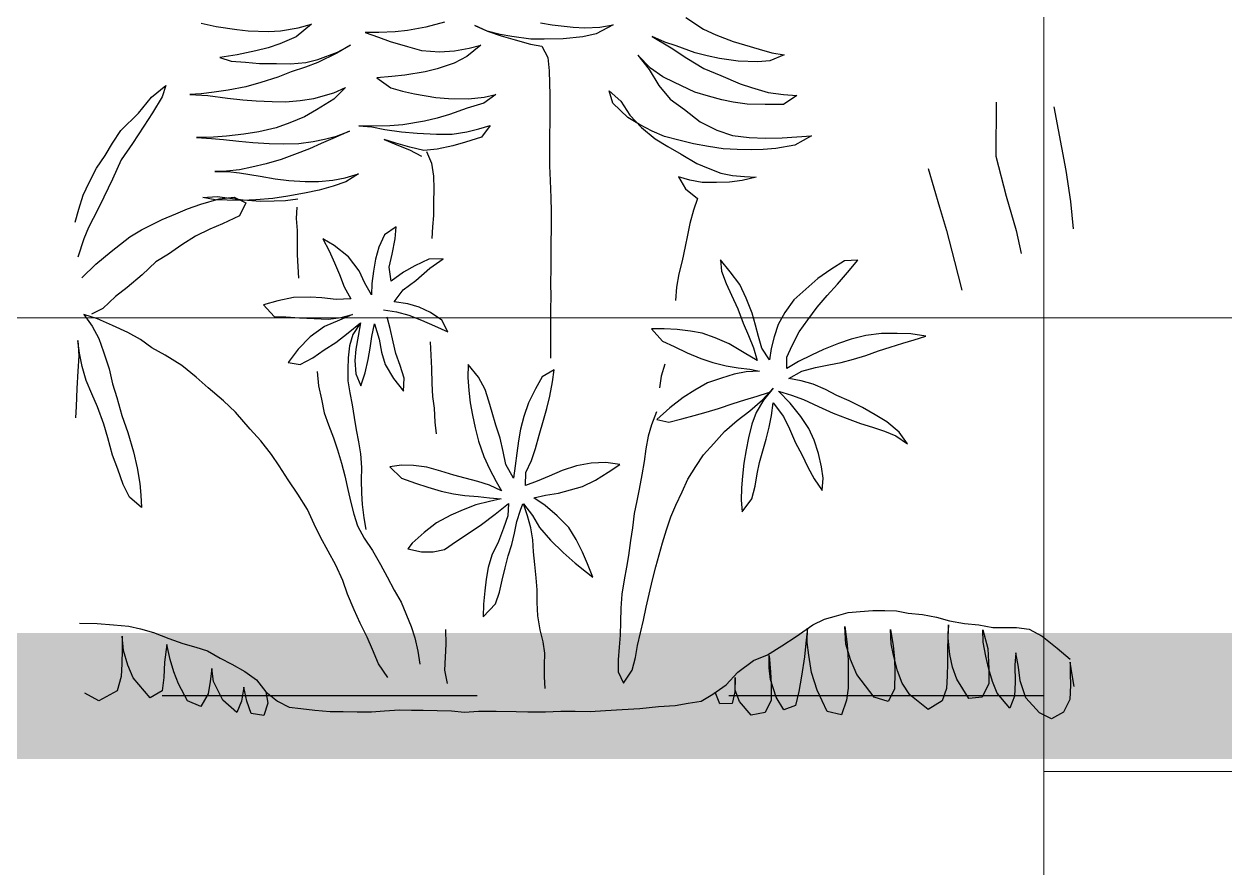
# Model space of a CAD drawing. Header units: metres. Extents: x -58 to 722, y -1100 to 345.
# Drawn here: x 23.9565 to 24.4333, y 105.7333 to 106.068 of the extents above; entities that cross this region are included whole.
import ezdxf

# ---------------------------------------------------------------- set-up
doc = ezdxf.new("R2010")
doc.units = ezdxf.units.M
doc.header["$MEASUREMENT"] = 0
doc.linetypes.add('CENTER2', pattern=[1.125, 0.75, -0.125, 0.125, -0.125])
doc.linetypes.add('HIDDEN2', pattern=[0.1875, 0.125, -0.0625])
doc.layers.add('FSR_ARQ_002MURO', color=150, linetype='Continuous', lineweight=30)
doc.layers.add('FSR_ARQ_013VENTANAS', color=4, linetype='Continuous', lineweight=5)
for name, color, linetype in [('FSR_ARQ_005VEGETACION', 64, 'Continuous'), ('FSR_ARQ_007PROYECCIONES', 200, 'HIDDEN2'), ('FSR_ARQ_009ESCALERA', 40, 'Continuous'), ('FSR_ARQ_024LINEACORTE', 10, 'Continuous')]:
    doc.layers.add(name, color=color, linetype=linetype)

# ---------------------------------------------------------------- blocks, each defined once
blk = doc.blocks.new('arbustos 01')
at = {"layer": 'FSR_ARQ_005VEGETACION', "color": 103}
for p, q in [((188.49752, -31.78922), (188.4897, -31.79434)), ((188.56151, -31.79157), (188.55638, -31.79248)), ((188.60394, -31.79124), (188.6121, -31.7934)), ((188.48423, -31.79681), (188.47662, -31.79978)), ((188.4897, -31.79434), (188.48423, -31.79681)), ((188.53535, -31.79348), (188.52948, -31.79237)), ((188.52948, -31.79237), (188.53706, -31.79633)), ((188.54193, -31.79375), (188.53535, -31.79348)), ((188.53706, -31.79633), (188.54282, -31.79769)), ((188.54719, -31.79344), (188.54193, -31.79375)), ((188.55638, -31.79248), (188.54719, -31.79344)), ((188.57426, -31.7975), (188.57939, -31.79671)), ((188.58487, -31.7952), (188.57892, -31.79731)), ((188.57939, -31.79671), (188.5851, -31.7952)), ((188.59045, -31.79273), (188.58487, -31.7952)), ((188.5851, -31.7952), (188.59045, -31.79273)), ((188.6121, -31.7934), (188.62024, -31.79484)), ((188.62024, -31.79484), (188.62563, -31.79548)), ((188.62563, -31.79548), (188.63293, -31.79574)), ((188.63293, -31.79574), (188.63891, -31.79578)), ((188.63891, -31.79578), (188.63296, -31.7979)), ((188.6684, -31.79371), (188.66252, -31.79211)), ((188.66252, -31.79211), (188.6693, -31.79776)), ((188.67619, -31.79504), (188.6684, -31.79371)), ((188.68146, -31.79532), (188.67619, -31.79504)), ((188.69054, -31.79508), (188.68146, -31.79532)), ((188.69555, -31.79454), (188.69054, -31.79508)), ((188.70462, -31.7931), (188.69555, -31.79454)), ((188.71129, -31.79169), (188.70462, -31.7931)), ((188.47162, -31.80116), (188.46507, -31.80316)), ((188.47662, -31.79978), (188.47162, -31.80116)), ((188.49331, -31.80469), (188.50175, -31.80171)), ((188.50175, -31.80171), (188.50675, -31.80009)), ((188.51234, -31.7975), (188.50392, -31.80252)), ((188.50675, -31.80009), (188.51234, -31.7975)), ((188.54282, -31.79769), (188.55156, -31.79864)), ((188.55156, -31.79864), (188.55993, -31.79877)), ((188.56093, -31.80174), (188.55825, -31.8068)), ((188.55993, -31.79877), (188.56579, -31.79869)), ((188.56594, -31.80096), (188.56093, -31.80174)), ((188.56579, -31.79869), (188.57426, -31.7975)), ((188.57272, -31.79907), (188.56594, -31.80096)), ((188.57892, -31.79731), (188.57272, -31.79907)), ((188.59298, -31.80262), (188.58782, -31.80138)), ((188.58782, -31.80138), (188.59398, -31.80631)), ((188.62022, -31.80201), (188.61403, -31.80365)), ((188.62784, -31.79976), (188.62022, -31.80201)), ((188.63296, -31.7979), (188.62784, -31.79976)), ((188.6511, -31.80446), (188.64532, -31.80131)), ((188.64532, -31.80131), (188.65134, -31.80494)), ((188.6693, -31.79776), (188.67651, -31.80077)), ((188.67651, -31.80077), (188.68167, -31.80249)), ((188.45948, -31.80479), (188.45411, -31.8057)), ((188.45411, -31.8057), (188.46048, -31.80825)), ((188.46507, -31.80316), (188.45948, -31.80479)), ((188.47435, -31.80842), (188.48258, -31.80723)), ((188.48258, -31.80723), (188.48807, -31.80608)), ((188.48807, -31.80608), (188.49331, -31.80469)), ((188.49704, -31.80703), (188.48946, -31.81168)), ((188.50392, -31.80252), (188.49704, -31.80703)), ((188.513, -31.81148), (188.51866, -31.80578)), ((188.51866, -31.80578), (188.51361, -31.81207)), ((188.55825, -31.8068), (188.55769, -31.81261)), ((188.59945, -31.80385), (188.59298, -31.80262)), ((188.59398, -31.80631), (188.59964, -31.80923)), ((188.60603, -31.80424), (188.59945, -31.80385)), ((188.61403, -31.80365), (188.60603, -31.80424)), ((188.65975, -31.80769), (188.6511, -31.80446)), ((188.65134, -31.80494), (188.65977, -31.80901)), ((188.68167, -31.80249), (188.68707, -31.80386)), ((188.68707, -31.80386), (188.69534, -31.80566)), ((188.69534, -31.80566), (188.70301, -31.80687)), ((188.70301, -31.80687), (188.69801, -31.80837)), ((188.46048, -31.80825), (188.46563, -31.80866)), ((188.46563, -31.80866), (188.47435, -31.80842)), ((188.48946, -31.81168), (188.48209, -31.81477)), ((188.50756, -31.81526), (188.513, -31.81148)), ((188.51361, -31.81207), (188.5094, -31.81918)), ((188.55769, -31.81261), (188.55752, -31.81819)), ((188.59964, -31.80923), (188.6072, -31.81175)), ((188.6072, -31.81175), (188.61236, -31.81312)), ((188.66502, -31.80894), (188.65975, -31.80769)), ((188.65977, -31.80901), (188.66517, -31.81109)), ((188.67185, -31.80956), (188.66502, -31.80894)), ((188.66517, -31.81109), (188.67154, -31.81315)), ((188.67806, -31.80948), (188.67185, -31.80956)), ((188.68547, -31.80938), (188.67806, -31.80948)), ((188.69168, -31.80893), (188.68547, -31.80938)), ((188.69801, -31.80837), (188.69168, -31.80893)), ((188.48209, -31.81477), (188.47353, -31.81835)), ((188.49342, -31.82214), (188.50245, -31.81784)), ((188.50245, -31.81784), (188.50756, -31.81526)), ((188.61236, -31.81312), (188.62135, -31.81455)), ((188.62135, -31.81455), (188.6271, -31.81519)), ((188.6271, -31.81519), (188.63368, -31.8157)), ((188.63368, -31.8157), (188.62752, -31.8202)), ((188.67154, -31.81315), (188.67743, -31.81546)), ((188.67743, -31.81546), (188.68487, -31.81775)), ((188.68487, -31.81775), (188.69159, -31.81969)), ((188.45435, -31.82315), (188.4485, -31.82359)), ((188.46115, -31.82222), (188.45435, -31.82315)), ((188.46853, -31.82009), (188.46115, -31.82222)), ((188.47353, -31.81835), (188.46853, -31.82009)), ((188.48747, -31.8239), (188.49342, -31.82214)), ((188.5094, -31.81918), (188.50434, -31.8251)), ((188.53131, -31.82151), (188.52611, -31.82612)), ((188.52971, -31.82691), (188.53131, -31.82151)), ((188.55746, -31.82327), (188.55742, -31.8291)), ((188.55752, -31.81819), (188.55746, -31.82327)), ((188.58634, -31.82435), (188.5813, -31.8231)), ((188.5813, -31.8231), (188.58661, -31.82686)), ((188.61716, -31.82286), (188.60774, -31.82442)), ((188.6224, -31.82159), (188.61716, -31.82286)), ((188.62752, -31.8202), (188.6224, -31.82159)), ((188.65277, -31.82237), (188.6476, -31.82005)), ((188.6476, -31.82005), (188.65269, -31.82512)), ((188.66153, -31.82488), (188.65277, -31.82237)), ((188.69159, -31.81969), (188.69926, -31.82114)), ((188.69926, -31.82114), (188.70549, -31.82213)), ((188.73313, -31.82432), (188.72673, -31.81914)), ((188.72673, -31.81914), (188.72835, -31.82414)), ((188.4485, -31.82359), (188.45441, -31.82746)), ((188.45441, -31.82746), (188.46254, -31.82758)), ((188.46254, -31.82758), (188.47042, -31.82736)), ((188.47042, -31.82736), (188.47651, -31.82656)), ((188.47651, -31.82656), (188.48163, -31.82541)), ((188.48163, -31.82541), (188.48747, -31.8239)), ((188.50434, -31.8251), (188.49807, -31.82973)), ((188.52611, -31.82612), (188.52213, -31.83215)), ((188.52298, -31.83322), (188.52971, -31.82691)), ((188.59328, -31.82509), (188.58634, -31.82435)), ((188.58661, -31.82686), (188.59393, -31.82915)), ((188.60212, -31.82485), (188.59328, -31.82509)), ((188.60774, -31.82442), (188.60212, -31.82485)), ((188.65269, -31.82512), (188.66029, -31.8298)), ((188.49807, -31.82973), (188.49109, -31.83509)), ((188.52213, -31.83215), (188.51695, -31.83772)), ((188.51788, -31.8364), (188.52298, -31.83322)), ((188.55742, -31.8291), (188.5575, -31.83517)), ((188.59393, -31.82915), (188.60174, -31.83191)), ((188.60174, -31.83191), (188.60714, -31.83351)), ((188.60714, -31.83351), (188.61278, -31.83487)), ((188.48373, -31.83877), (188.47683, -31.84114)), ((188.49109, -31.83509), (188.48373, -31.83877)), ((188.50684, -31.84157), (188.5123, -31.83922)), ((188.51695, -31.83772), (188.51103, -31.84259)), ((188.5123, -31.83922), (188.51788, -31.8364)), ((188.5575, -31.83517), (188.55758, -31.84099)), ((188.5888, -31.8383), (188.58376, -31.83682)), ((188.58376, -31.83682), (188.58765, -31.8419)), ((188.59407, -31.83955), (188.5888, -31.8383)), ((188.61278, -31.83487), (188.62224, -31.83641)), ((188.62224, -31.83641), (188.62799, -31.83693)), ((188.63028, -31.83858), (188.62288, -31.83963)), ((188.62799, -31.83693), (188.636, -31.83706)), ((188.636, -31.83742), (188.63028, -31.83858)), ((188.636, -31.83706), (188.64174, -31.83699)), ((188.64174, -31.83699), (188.636, -31.83742)), ((188.4485, -31.84176), (188.44204, -31.84137)), ((188.44204, -31.84137), (188.44939, -31.84545)), ((188.45496, -31.84215), (188.4485, -31.84176)), ((188.46238, -31.84229), (188.45496, -31.84215)), ((188.46955, -31.84207), (188.46238, -31.84229)), ((188.47683, -31.84114), (188.46955, -31.84207)), ((188.49409, -31.84485), (188.49993, -31.84345)), ((188.49993, -31.84345), (188.50684, -31.84157)), ((188.51103, -31.84259), (188.50546, -31.84601)), ((188.55758, -31.84099), (188.55754, -31.84732)), ((188.58765, -31.8419), (188.59461, -31.84408)), ((188.60054, -31.84053), (188.59407, -31.83955)), ((188.59461, -31.84408), (188.60025, -31.84568)), ((188.60736, -31.84056), (188.60054, -31.84053)), ((188.61596, -31.8402), (188.60736, -31.84056)), ((188.62288, -31.83963), (188.61596, -31.8402)), ((188.63046, -31.843), (188.62487, -31.84522)), ((188.62534, -31.84462), (188.63046, -31.843)), ((188.6516, -31.84151), (188.64583, -31.83932)), ((188.64583, -31.83932), (188.65317, -31.84257)), ((188.65676, -31.84276), (188.6516, -31.84151)), ((188.65317, -31.84257), (188.65834, -31.84465)), ((188.66179, -31.84389), (188.65676, -31.84276)), ((188.44939, -31.84545), (188.45778, -31.8469)), ((188.45778, -31.8469), (188.46328, -31.8473)), ((188.46328, -31.8473), (188.46843, -31.84747)), ((188.46843, -31.84747), (188.47488, -31.84738)), ((188.47488, -31.84738), (188.48097, -31.84706)), ((188.48097, -31.84706), (188.48741, -31.84601)), ((188.48741, -31.84601), (188.49409, -31.84485)), ((188.60025, -31.84568), (188.60709, -31.84714)), ((188.60709, -31.84714), (188.61307, -31.84777)), ((188.61307, -31.84777), (188.61915, -31.84638)), ((188.61915, -31.84638), (188.62534, -31.84462)), ((188.62487, -31.84522), (188.6194, -31.84745))]:
    blk.add_line(p, q, dxfattribs=at)
at = {"layer": 'FSR_ARQ_005VEGETACION', "color": 104}
for p, q in [((188.70549, -31.82213), (188.71123, -31.82277)), ((188.71626, -31.82306), (188.70826, -31.82353)), ((188.71123, -31.82277), (188.71626, -31.82306)), ((188.33511, -31.82851), (188.3299, -31.85665)), ((188.36064, -31.82655), (188.36066, -31.85034)), ((188.66752, -31.82576), (188.66153, -31.82488)), ((188.67399, -31.82627), (188.66752, -31.82576)), ((188.67996, -31.82619), (188.67399, -31.82627)), ((188.68701, -31.82597), (188.67996, -31.82619)), ((188.69286, -31.82541), (188.68701, -31.82597)), ((188.69955, -31.82472), (188.69286, -31.82541)), ((188.70826, -31.82353), (188.69955, -31.82472)), ((188.72835, -31.82414), (188.73275, -31.83126)), ((188.73884, -31.83129), (188.73313, -31.82432)), ((188.66029, -31.8298), (188.66559, -31.83296)), ((188.66559, -31.83296), (188.67208, -31.83562)), ((188.73275, -31.83126), (188.73653, -31.83706)), ((188.7466, -31.83896), (188.73884, -31.83129)), ((188.67208, -31.83562), (188.67821, -31.83781)), ((188.67821, -31.83781), (188.68576, -31.8395)), ((188.73653, -31.83706), (188.74154, -31.84464)), ((188.75026, -31.84453), (188.7466, -31.83896)), ((188.66814, -31.84464), (188.66179, -31.84389)), ((188.68846, -31.84424), (188.68117, -31.8447)), ((188.68576, -31.8395), (188.69247, -31.8406)), ((188.69466, -31.84368), (188.68846, -31.84424)), ((188.69247, -31.8406), (188.70001, -31.84145)), ((188.70135, -31.84287), (188.69466, -31.84368)), ((188.70001, -31.84145), (188.70576, -31.84185)), ((188.7066, -31.84244), (188.70135, -31.84287)), ((188.70576, -31.84185), (188.71329, -31.84199)), ((188.71329, -31.84199), (188.7066, -31.84244)), ((188.75356, -31.84998), (188.75026, -31.84453)), ((188.49953, -31.84944), (188.49265, -31.85347)), ((188.50546, -31.84601), (188.49953, -31.84944)), ((188.55754, -31.84732), (188.55752, -31.85451)), ((188.61179, -31.84819), (188.60968, -31.85337)), ((188.6194, -31.84745), (188.61406, -31.85027)), ((188.65834, -31.84465), (188.66339, -31.84709)), ((188.66339, -31.84709), (188.67, -31.84951)), ((188.67483, -31.84478), (188.66814, -31.84464)), ((188.67, -31.84951), (188.67589, -31.8517)), ((188.68117, -31.8447), (188.67483, -31.84478)), ((188.74154, -31.84464), (188.74654, -31.85187)), ((188.36066, -31.85034), (188.35621, -31.86787)), ((188.49265, -31.85347), (188.48766, -31.85557)), ((188.55752, -31.85451), (188.55723, -31.86108)), ((188.60968, -31.85337), (188.6088, -31.85912)), ((188.67589, -31.8517), (188.68261, -31.85364)), ((188.68261, -31.85364), (188.68884, -31.85511)), ((188.68884, -31.85511), (188.69424, -31.85624)), ((188.74654, -31.85187), (188.75036, -31.86042)), ((188.75734, -31.85555), (188.75356, -31.84998)), ((188.3299, -31.85665), (188.32778, -31.87025)), ((188.39058, -31.85579), (188.38562, -31.87276)), ((188.47157, -31.85926), (188.46644, -31.85957)), ((188.46644, -31.85957), (188.47255, -31.86104)), ((188.47683, -31.85883), (188.47157, -31.85926)), ((188.48195, -31.8578), (188.47683, -31.85883)), ((188.48766, -31.85557), (188.48195, -31.8578)), ((188.49562, -31.86085), (188.50063, -31.85946)), ((188.50063, -31.85946), (188.49759, -31.86464)), ((188.6088, -31.85912), (188.60864, -31.86462)), ((188.64766, -31.85986), (188.6419, -31.85814)), ((188.6419, -31.85814), (188.64745, -31.86153)), ((188.65318, -31.86086), (188.64766, -31.85986)), ((188.67851, -31.86027), (188.67254, -31.86095)), ((188.68519, -31.85911), (188.67851, -31.86027)), ((188.69426, -31.85767), (188.68519, -31.85911)), ((188.69424, -31.85624), (188.69998, -31.85688)), ((188.69939, -31.857), (188.69426, -31.85767)), ((188.70513, -31.85704), (188.69939, -31.857)), ((188.69998, -31.85688), (188.70513, -31.85704)), ((188.75036, -31.86042), (188.75417, -31.86838)), ((188.76066, -31.86184), (188.75734, -31.85555)), ((188.47255, -31.86104), (188.47818, -31.8618)), ((188.47818, -31.8618), (188.48392, -31.86196)), ((188.48392, -31.86196), (188.49026, -31.86187)), ((188.49026, -31.86187), (188.49562, -31.86085)), ((188.49759, -31.86464), (188.49227, -31.8689)), ((188.55723, -31.86108), (188.55697, -31.86865)), ((188.60864, -31.86462), (188.60872, -31.87071)), ((188.64745, -31.86153), (188.65297, -31.86349)), ((188.65297, -31.86349), (188.65921, -31.8652)), ((188.6594, -31.86149), (188.65318, -31.86086)), ((188.65921, -31.8652), (188.66569, -31.86655)), ((188.66538, -31.86141), (188.6594, -31.86149)), ((188.67254, -31.86095), (188.66538, -31.86141)), ((188.76324, -31.86742), (188.76066, -31.86184)), ((188.32778, -31.87025), (188.32659, -31.88238)), ((188.35621, -31.86787), (188.3517, -31.88299)), ((188.49227, -31.8689), (188.49413, -31.87406)), ((188.55697, -31.86865), (188.55692, -31.8746)), ((188.60872, -31.87071), (188.6088, -31.87645)), ((188.66569, -31.86655), (188.673, -31.86788)), ((188.67398, -31.86978), (188.66859, -31.86902)), ((188.673, -31.86788), (188.67958, -31.86887)), ((188.679, -31.86995), (188.67398, -31.86978)), ((188.6851, -31.87011), (188.679, -31.86995)), ((188.67958, -31.86887), (188.68712, -31.86948)), ((188.69274, -31.86953), (188.6851, -31.87011)), ((188.68712, -31.86948), (188.69311, -31.86976)), ((188.69667, -31.86832), (188.69145, -31.87079)), ((188.69145, -31.87079), (188.69427, -31.87661)), ((188.69859, -31.86885), (188.69274, -31.86953)), ((188.69311, -31.86976), (188.6998, -31.86967)), ((188.70326, -31.86907), (188.69667, -31.86832)), ((188.7042, -31.86805), (188.69859, -31.86885)), ((188.6998, -31.86967), (188.70506, -31.86948)), ((188.7113, -31.87147), (188.70326, -31.86907)), ((188.71054, -31.86845), (188.7042, -31.86805)), ((188.70506, -31.86948), (188.71054, -31.86845)), ((188.75417, -31.86838), (188.75675, -31.87373)), ((188.76524, -31.87361), (188.76324, -31.86742)), ((188.38562, -31.87276), (188.38246, -31.883)), ((188.49413, -31.87406), (188.49576, -31.8799)), ((188.55692, -31.8746), (188.5569, -31.88228)), ((188.66901, -31.8727), (188.66931, -31.87778)), ((188.71718, -31.87343), (188.7113, -31.87147)), ((188.72235, -31.87575), (188.71718, -31.87343)), ((188.72836, -31.87817), (188.72235, -31.87575)), ((188.75675, -31.87373), (188.76093, -31.88168)), ((188.76675, -31.87933), (188.76524, -31.87361)), ((188.49576, -31.8799), (188.49679, -31.88503)), ((188.6088, -31.87645), (188.60923, -31.88147)), ((188.60923, -31.88147), (188.60954, -31.8866)), ((188.62568, -31.88674), (188.62524, -31.88137)), ((188.62524, -31.88137), (188.63043, -31.885)), ((188.66931, -31.87778), (188.6689, -31.88305)), ((188.69427, -31.87661), (188.70185, -31.88009)), ((188.70185, -31.88009), (188.70738, -31.88252)), ((188.73751, -31.88271), (188.72836, -31.87817)), ((188.76093, -31.88168), (188.76291, -31.88679)), ((188.3517, -31.88299), (188.3495, -31.8932)), ((188.38246, -31.883), (188.37889, -31.89664)), ((188.49679, -31.88503), (188.49769, -31.89015)), ((188.5569, -31.88228), (188.55698, -31.88836)), ((188.62696, -31.89354), (188.62568, -31.88674)), ((188.63043, -31.885), (188.6329, -31.89035)), ((188.65249, -31.88961), (188.65759, -31.88679)), ((188.65759, -31.88679), (188.6548, -31.89196)), ((188.6689, -31.88305), (188.66885, -31.88831)), ((188.70738, -31.88252), (188.71376, -31.88555)), ((188.71376, -31.88555), (188.71979, -31.88941)), ((188.74269, -31.88587), (188.73751, -31.88271)), ((188.75091, -31.89233), (188.74269, -31.88587)), ((188.76291, -31.88679), (188.76565, -31.89476)), ((188.49769, -31.89015), (188.4991, -31.89647)), ((188.55698, -31.88836), (188.55706, -31.89369)), ((188.6329, -31.89035), (188.63429, -31.89571)), ((188.64623, -31.89471), (188.65249, -31.88961)), ((188.6548, -31.89196), (188.65236, -31.89726)), ((188.66885, -31.88831), (188.66881, -31.89381)), ((188.71979, -31.88941), (188.72558, -31.89351)), ((188.37889, -31.89664), (188.37578, -31.9093)), ((188.42612, -31.90158), (188.42158, -31.89613)), ((188.42158, -31.89613), (188.42748, -31.89642)), ((188.42748, -31.89642), (188.43348, -31.90018)), ((188.47787, -31.90125), (188.48214, -31.89599)), ((188.48214, -31.89599), (188.48177, -31.90101)), ((188.4991, -31.89647), (188.50061, -31.90219)), ((188.55706, -31.89369), (188.55701, -31.89964)), ((188.61031, -31.89962), (188.60452, -31.89552)), ((188.60452, -31.89552), (188.61085, -31.89567)), ((188.61085, -31.89567), (188.61699, -31.89857)), ((188.62835, -31.89914), (188.62696, -31.89354)), ((188.63429, -31.89571), (188.63519, -31.90096)), ((188.64153, -31.90087), (188.64623, -31.89471)), ((188.65236, -31.89726), (188.65028, -31.90243)), ((188.66881, -31.89381), (188.66852, -31.89895)), ((188.72558, -31.89351), (188.73125, -31.89678)), ((188.73125, -31.89678), (188.7373, -31.90256)), ((188.75768, -31.89786), (188.75091, -31.89233)), ((188.43053, -31.90673), (188.42612, -31.90158)), ((188.43348, -31.90018), (188.4393, -31.90419)), ((188.47361, -31.90682), (188.47787, -31.90125)), ((188.48177, -31.90101), (188.47974, -31.90637)), ((188.50061, -31.90219), (188.50152, -31.90803)), ((188.55701, -31.89964), (188.5571, -31.90633)), ((188.6166, -31.90504), (188.61031, -31.89962)), ((188.61699, -31.89857), (188.62205, -31.90137)), ((188.62205, -31.90137), (188.62748, -31.90537)), ((188.62748, -31.90537), (188.62835, -31.89914)), ((188.63519, -31.90096), (188.63598, -31.90633)), ((188.63897, -31.90629), (188.64153, -31.90087)), ((188.65028, -31.90243), (188.64808, -31.90784)), ((188.66852, -31.89895), (188.66835, -31.90409)), ((188.7373, -31.90256), (188.74383, -31.90821)), ((188.76386, -31.90387), (188.75768, -31.89786)), ((188.43518, -31.91175), (188.43053, -31.90673)), ((188.4393, -31.90419), (188.44457, -31.90889)), ((188.47084, -31.91287), (188.47361, -31.90682)), ((188.47974, -31.90637), (188.47733, -31.91148)), ((188.50152, -31.90803), (188.50208, -31.91388)), ((188.5571, -31.90633), (188.55706, -31.91216)), ((188.62216, -31.90926), (188.6166, -31.90504)), ((188.63598, -31.90633), (188.63605, -31.91135)), ((188.63605, -31.91135), (188.63897, -31.90629)), ((188.64808, -31.90784), (188.64516, -31.91313)), ((188.43959, -31.91683), (188.43518, -31.91175)), ((188.44457, -31.90889), (188.44977, -31.91353)), ((188.46814, -31.91948), (188.47084, -31.91287)), ((188.47733, -31.91148), (188.47456, -31.91753)), ((188.55706, -31.91216), (188.55714, -31.91773)), ((188.62605, -31.91447), (188.62216, -31.90926)), ((188.64516, -31.91313), (188.65162, -31.91341)), ((188.65162, -31.91341), (188.65795, -31.91272)), ((188.65795, -31.91272), (188.6632, -31.91241)), ((188.6632, -31.91241), (188.6705, -31.91255)), ((188.6705, -31.91255), (188.67745, -31.91401)), ((188.74383, -31.90821), (188.74903, -31.91208)), ((188.74903, -31.91208), (188.7546, -31.91739)), ((188.4437, -31.92235), (188.43959, -31.91683)), ((188.44977, -31.91353), (188.45375, -31.91912)), ((188.47456, -31.91753), (188.47217, -31.92389)), ((188.55714, -31.91773), (188.55709, -31.92331)), ((188.6101, -31.91911), (188.61509, -31.91677)), ((188.61509, -31.91677), (188.62009, -31.91539)), ((188.62009, -31.91539), (188.62605, -31.91447)), ((188.63076, -31.91799), (188.62504, -31.91891)), ((188.67745, -31.91401), (188.68369, -31.91584)), ((188.68369, -31.91584), (188.67898, -31.92092)), ((188.7546, -31.91739), (188.75965, -31.91995)), ((188.44749, -31.92763), (188.4437, -31.92235)), ((188.45375, -31.91912), (188.45674, -31.92447)), ((188.46666, -31.92477), (188.46814, -31.91948)), ((188.47217, -31.92389), (188.46982, -31.92931)), ((188.55709, -31.92331), (188.55716, -31.92889)), ((188.60244, -31.9277), (188.605, -31.92253)), ((188.605, -31.92253), (188.6101, -31.91911)), ((188.61409, -31.92252), (188.60838, -31.92499)), ((188.61956, -31.9203), (188.61409, -31.92252)), ((188.62504, -31.91891), (188.61956, -31.9203)), ((188.62789, -31.92628), (188.62925, -31.92124)), ((188.64632, -31.92818), (188.641, -31.92371)), ((188.641, -31.92371), (188.64192, -31.92968)), ((188.641, -31.92371), (188.6443, -31.92881)), ((188.64946, -31.92132), (188.64442, -31.92008)), ((188.64442, -31.92008), (188.65019, -31.92251)), ((188.6552, -31.92208), (188.64946, -31.92132)), ((188.65019, -31.92251), (188.6568, -31.92529)), ((188.66142, -31.92188), (188.6552, -31.92208)), ((188.66787, -31.92155), (188.66142, -31.92188)), ((188.67384, -31.92111), (188.66787, -31.92155)), ((188.67898, -31.92092), (188.67384, -31.92111)), ((188.75028, -31.92486), (188.75693, -31.92202)), ((188.75693, -31.92202), (188.763, -31.92002)), ((188.763, -31.92002), (188.75925, -31.92521)), ((188.39167, -31.92957), (188.39816, -31.92861)), ((188.39816, -31.92861), (188.40423, -31.92841)), ((188.40423, -31.92841), (188.41112, -31.9285)), ((188.41112, -31.9285), (188.41807, -31.92939)), ((188.45061, -31.93366), (188.44749, -31.92763)), ((188.45674, -31.92447), (188.45855, -31.92984)), ((188.46537, -31.92981), (188.46666, -31.92477)), ((188.46982, -31.92931), (188.46754, -31.9348)), ((188.48453, -31.93035), (188.49026, -31.92835)), ((188.49026, -31.92835), (188.49539, -31.92742)), ((188.49539, -31.92742), (188.50121, -31.92672)), ((188.50121, -31.92672), (188.50703, -31.92639)), ((188.50703, -31.92639), (188.51255, -31.92638)), ((188.51255, -31.92638), (188.50773, -31.93183)), ((188.55716, -31.92889), (188.55711, -31.93422)), ((188.60838, -31.92499), (188.60244, -31.9277)), ((188.62653, -31.93216), (188.62789, -31.92628)), ((188.63479, -31.92415), (188.63273, -31.93088)), ((188.63594, -31.92976), (188.63479, -31.92415)), ((188.6443, -31.92881), (188.6458, -31.93381)), ((188.65188, -31.93241), (188.64632, -31.92818)), ((188.6568, -31.92529), (188.6632, -31.92986)), ((188.73793, -31.93112), (188.74351, -31.92806)), ((188.74351, -31.92806), (188.75028, -31.92486)), ((188.75925, -31.92521), (188.75633, -31.93063)), ((188.39671, -31.93117), (188.39167, -31.92957)), ((188.40175, -31.93265), (188.39671, -31.93117)), ((188.40729, -31.93444), (188.40175, -31.93265)), ((188.41252, -31.9361), (188.40729, -31.93444)), ((188.41807, -31.92939), (188.42448, -31.93098)), ((188.42448, -31.93098), (188.43008, -31.93289)), ((188.43008, -31.93289), (188.43675, -31.93553)), ((188.45291, -31.93884), (188.45061, -31.93366)), ((188.45855, -31.92984), (188.45986, -31.93503)), ((188.46389, -31.93491), (188.46537, -31.92981)), ((188.47172, -31.93697), (188.47836, -31.93304)), ((188.47836, -31.93304), (188.48453, -31.93035)), ((188.50255, -31.9342), (188.49682, -31.93694)), ((188.50773, -31.93183), (188.50255, -31.9342)), ((188.55711, -31.93422), (188.55718, -31.9393)), ((188.61015, -31.93214), (188.6096, -31.94386)), ((188.62529, -31.93731), (188.62653, -31.93216)), ((188.63273, -31.93088), (188.63173, -31.93663)), ((188.63673, -31.93489), (188.63594, -31.92976)), ((188.64192, -31.92968), (188.64307, -31.93528)), ((188.6458, -31.93381), (188.64635, -31.93918)), ((188.65694, -31.93569), (188.65188, -31.93241)), ((188.6632, -31.92986), (188.66841, -31.93541)), ((188.73296, -31.93477), (188.73793, -31.93112)), ((188.75633, -31.93063), (188.75426, -31.93652)), ((188.76491, -31.93709), (188.76555, -31.93146)), ((188.76555, -31.93146), (188.76516, -31.93828)), ((188.41813, -31.93807), (188.41252, -31.9361)), ((188.42348, -31.93973), (188.41813, -31.93807)), ((188.42895, -31.94115), (188.42348, -31.93973)), ((188.43675, -31.93553), (188.44199, -31.93793)), ((188.44199, -31.93793), (188.44773, -31.94083)), ((188.45291, -31.94386), (188.45291, -31.93884)), ((188.45986, -31.93503), (188.46055, -31.94004)), ((188.46055, -31.94004), (188.46389, -31.93491)), ((188.46754, -31.9348), (188.466, -31.94027)), ((188.466, -31.94027), (188.47172, -31.93697)), ((188.49079, -31.9395), (188.48548, -31.94125)), ((188.49682, -31.93694), (188.49079, -31.9395)), ((188.62345, -31.9426), (188.62529, -31.93731)), ((188.63173, -31.93663), (188.63001, -31.94203)), ((188.63763, -31.93989), (188.63673, -31.93489)), ((188.63891, -31.94573), (188.63763, -31.93989)), ((188.64307, -31.93528), (188.6435, -31.94029)), ((188.64635, -31.93918), (188.64654, -31.9442)), ((188.66201, -31.93909), (188.65694, -31.93569)), ((188.66755, -31.94212), (188.66201, -31.93909)), ((188.66841, -31.93541), (188.67292, -31.94121)), ((188.71968, -31.94261), (188.72714, -31.93796)), ((188.72714, -31.93796), (188.73296, -31.93477)), ((188.75426, -31.93652), (188.75173, -31.94396)), ((188.76367, -31.94296), (188.76491, -31.93709)), ((188.76516, -31.93828), (188.76561, -31.94497)), ((188.43436, -31.94225), (188.42895, -31.94115)), ((188.4402, -31.94347), (188.43436, -31.94225)), ((188.4463, -31.945), (188.4402, -31.94347)), ((188.45198, -31.94833), (188.4463, -31.945)), ((188.44773, -31.94083), (188.45291, -31.94386)), ((188.46916, -31.94413), (188.46495, -31.945)), ((188.46495, -31.945), (188.47091, -31.94535)), ((188.47435, -31.94351), (188.46916, -31.94413)), ((188.47973, -31.94269), (188.47435, -31.94351)), ((188.48548, -31.94125), (188.47973, -31.94269)), ((188.50672, -31.94198), (188.50835, -31.94722)), ((188.55631, -31.94971), (188.55556, -31.94451)), ((188.55556, -31.94451), (188.56075, -31.94754)), ((188.58889, -31.94765), (188.59346, -31.94214)), ((188.59346, -31.94214), (188.59366, -31.94777)), ((188.6096, -31.94386), (188.60945, -31.95044)), ((188.62173, -31.94812), (188.62345, -31.9426)), ((188.63001, -31.94203), (188.62639, -31.9483)), ((188.6435, -31.94029), (188.64298, -31.94616)), ((188.64654, -31.9442), (188.64649, -31.94934)), ((188.66006, -31.94521), (188.65943, -31.95143)), ((188.67292, -31.94121), (188.66755, -31.94212)), ((188.71341, -31.94771), (188.71968, -31.94261)), ((188.75173, -31.94396), (188.75027, -31.95056)), ((188.76196, -31.94908), (188.76367, -31.94296)), ((188.76561, -31.94497), (188.76608, -31.95273)), ((188.44129, -31.95083), (188.4466, -31.94928)), ((188.4466, -31.94928), (188.45198, -31.94833)), ((188.47091, -31.94535), (188.47613, -31.94633)), ((188.47613, -31.94633), (188.48167, -31.94806)), ((188.48167, -31.94806), (188.48789, -31.9502)), ((188.48789, -31.9502), (188.49345, -31.95335)), ((188.50835, -31.94722), (188.50901, -31.95235)), ((188.55751, -31.95607), (188.55631, -31.94971)), ((188.56075, -31.94754), (188.56379, -31.95277)), ((188.58599, -31.95315), (188.58889, -31.94765)), ((188.59366, -31.94777), (188.59318, -31.95354)), ((188.60945, -31.95044), (188.60917, -31.95618)), ((188.62193, -31.95385), (188.62173, -31.94812)), ((188.62639, -31.9483), (188.62193, -31.95385)), ((188.64078, -31.95145), (188.63891, -31.94573)), ((188.64298, -31.94616), (188.64078, -31.95145)), ((188.64649, -31.94934), (188.64572, -31.95461)), ((188.70809, -31.95233), (188.71341, -31.94771)), ((188.75941, -31.95498), (188.76196, -31.94908)), ((188.42546, -31.95818), (188.43082, -31.95575)), ((188.43082, -31.95575), (188.43593, -31.95314)), ((188.43593, -31.95314), (188.44129, -31.95083)), ((188.45078, -31.95566), (188.4456, -31.95759)), ((188.45664, -31.95379), (188.45078, -31.95566)), ((188.45151, -31.95919), (188.45664, -31.95379)), ((188.46357, -31.9576), (188.45892, -31.95258)), ((188.45892, -31.95258), (188.46327, -31.95785)), ((188.46603, -31.95608), (188.46099, -31.95447)), ((188.49345, -31.95335), (188.49864, -31.95663)), ((188.56379, -31.95277), (188.56679, -31.95892)), ((188.58438, -31.95819), (188.58599, -31.95315)), ((188.59318, -31.95354), (188.59251, -31.95901)), ((188.64572, -31.95461), (188.6446, -31.95988)), ((188.65943, -31.95143), (188.65819, -31.95731)), ((188.70136, -31.95816), (188.70809, -31.95233)), ((188.75027, -31.95056), (188.74844, -31.95668)), ((188.75698, -31.96075), (188.75941, -31.95498)), ((188.76608, -31.95273), (188.7663, -31.96062)), ((188.4139, -31.96435), (188.41955, -31.96111)), ((188.41955, -31.96111), (188.42546, -31.95818)), ((188.43895, -31.9606), (188.43248, -31.9636)), ((188.4456, -31.95759), (188.43895, -31.9606)), ((188.44676, -31.96508), (188.45151, -31.95919)), ((188.45888, -31.95903), (188.45432, -31.96504)), ((188.4597, -31.96459), (188.45888, -31.95903)), ((188.46327, -31.95785), (188.46644, -31.96332)), ((188.46928, -31.96248), (188.46357, -31.9576)), ((188.47138, -31.95762), (188.46603, -31.95608)), ((188.47661, -31.95934), (188.47138, -31.95762)), ((188.48303, -31.96155), (188.47661, -31.95934)), ((188.49864, -31.95663), (188.50453, -31.96113)), ((188.55883, -31.96145), (188.55751, -31.95607)), ((188.56679, -31.95892), (188.56898, -31.96503)), ((188.58284, -31.96329), (188.58438, -31.95819)), ((188.59251, -31.95901), (188.59159, -31.96447)), ((188.60917, -31.95618), (188.60852, -31.96133)), ((188.6446, -31.95988), (188.64372, -31.96539)), ((188.65819, -31.95731), (188.65696, -31.96342)), ((188.69605, -31.96313), (188.70136, -31.95816)), ((188.74844, -31.95668), (188.74615, -31.9646)), ((188.75421, -31.96832), (188.75698, -31.96075)), ((188.7663, -31.96062), (188.76661, -31.96564)), ((188.40885, -31.96733), (188.4139, -31.96435)), ((188.42631, -31.96591), (188.42039, -31.96804)), ((188.43248, -31.9636), (188.42631, -31.96591)), ((188.44317, -31.97027), (188.44676, -31.96508)), ((188.45432, -31.96504), (188.45172, -31.97046)), ((188.4607, -31.96978), (188.4597, -31.96459)), ((188.46644, -31.96332), (188.46837, -31.96844)), ((188.47479, -31.96674), (188.46928, -31.96248)), ((188.48844, -31.96309), (188.48303, -31.96155)), ((188.49385, -31.9645), (188.48844, -31.96309)), ((188.4992, -31.96598), (188.49385, -31.9645)), ((188.50493, -31.96757), (188.4992, -31.96598)), ((188.50453, -31.96113), (188.51018, -31.96632)), ((188.51018, -31.96632), (188.50493, -31.96757)), ((188.5104, -31.96302), (188.51263, -31.96873)), ((188.5602, -31.96657), (188.55883, -31.96145)), ((188.56898, -31.96503), (188.57036, -31.97065)), ((188.58124, -31.96877), (188.58284, -31.96329)), ((188.59159, -31.96447), (188.59043, -31.97007)), ((188.60852, -31.96133), (188.60812, -31.96755)), ((188.64372, -31.96539), (188.64284, -31.9709)), ((188.65696, -31.96342), (188.65512, -31.96871)), ((188.68957, -31.97063), (188.69605, -31.96313)), ((188.74615, -31.9646), (188.74351, -31.97205)), ((188.4034, -31.97193), (188.40885, -31.96733)), ((188.4099, -31.97153), (188.40485, -31.97346)), ((188.41509, -31.96978), (188.4099, -31.97153)), ((188.42039, -31.96804), (188.41509, -31.96978)), ((188.44082, -31.97551), (188.44317, -31.97027)), ((188.45172, -31.97046), (188.44908, -31.97657)), ((188.46208, -31.97503), (188.4607, -31.96978)), ((188.46837, -31.96844), (188.46988, -31.97437)), ((188.48038, -31.97163), (188.47479, -31.96674)), ((188.48516, -31.97689), (188.48038, -31.97163)), ((188.51263, -31.96873), (188.51413, -31.97373)), ((188.56215, -31.97318), (188.5602, -31.96657)), ((188.57036, -31.97065), (188.57129, -31.97578)), ((188.5794, -31.97462), (188.58124, -31.96877)), ((188.59043, -31.97007), (188.58884, -31.97592)), ((188.60812, -31.96755), (188.6076, -31.9727)), ((188.64284, -31.9709), (188.64183, -31.97618)), ((188.65512, -31.96871), (188.65281, -31.97435)), ((188.68486, -31.97571), (188.68957, -31.97063)), ((188.75238, -31.97444), (188.75421, -31.96832)), ((188.39963, -31.97712), (188.4034, -31.97193)), ((188.40485, -31.97346), (188.39963, -31.97712)), ((188.43892, -31.9813), (188.44082, -31.97551)), ((188.44908, -31.97657), (188.44636, -31.98169)), ((188.46351, -31.9801), (188.46208, -31.97503)), ((188.46988, -31.97437), (188.47082, -31.97969)), ((188.48969, -31.98197), (188.48516, -31.97689)), ((188.51413, -31.97373), (188.51516, -31.97921)), ((188.56371, -31.97905), (188.56215, -31.97318)), ((188.57129, -31.97578), (188.57205, -31.9811)), ((188.57799, -31.9804), (188.5794, -31.97462)), ((188.58884, -31.97592), (188.58651, -31.98258)), ((188.64183, -31.97618), (188.64095, -31.98145)), ((188.65281, -31.97435), (188.65108, -31.97964)), ((188.68016, -31.98175), (188.68486, -31.97571)), ((188.74351, -31.97205), (188.74111, -31.98057)), ((188.75034, -31.98212), (188.75238, -31.97444)), ((188.43757, -31.98714), (188.43892, -31.9813)), ((188.44636, -31.98169), (188.44365, -31.98737)), ((188.46494, -31.98535), (188.46351, -31.9801)), ((188.47082, -31.97969), (188.47189, -31.98562)), ((188.49304, -31.98707), (188.48969, -31.98197)), ((188.51516, -31.97921), (188.51584, -31.98482)), ((188.56552, -31.98441), (188.56371, -31.97905)), ((188.57205, -31.9811), (188.57274, -31.98673)), ((188.57683, -31.98612), (188.57799, -31.9804)), ((188.64095, -31.98145), (188.64055, -31.98743)), ((188.65108, -31.97964), (188.64937, -31.98564)), ((188.67676, -31.98682), (188.68016, -31.98175)), ((188.74111, -31.98057), (188.73941, -31.98764)), ((188.74791, -31.98825), (188.75034, -31.98212)), ((188.43683, -31.99217), (188.43757, -31.98714)), ((188.44365, -31.98737), (188.44087, -31.99243)), ((188.46606, -31.99035), (188.46494, -31.98535)), ((188.47189, -31.98562), (188.47252, -31.99138)), ((188.49653, -31.9926), (188.49304, -31.98707)), ((188.51584, -31.98482), (188.51687, -31.99067)), ((188.52662, -31.98612), (188.53281, -31.98529)), ((188.53175, -31.98952), (188.52662, -31.98612)), ((188.53281, -31.98529), (188.53926, -31.98564)), ((188.53926, -31.98564), (188.54566, -31.98673)), ((188.54566, -31.98673), (188.55207, -31.98887)), ((188.56807, -31.98971), (188.56552, -31.98441)), ((188.57274, -31.98673), (188.57344, -31.99224)), ((188.57344, -31.99224), (188.57683, -31.98612)), ((188.58651, -31.98258), (188.58404, -31.98807)), ((188.6055, -31.98914), (188.61168, -31.98738)), ((188.61168, -31.98738), (188.61755, -31.98656)), ((188.61755, -31.98656), (188.62282, -31.98643)), ((188.62282, -31.98643), (188.62798, -31.98722)), ((188.62798, -31.98722), (188.6229, -31.99213)), ((188.64055, -31.98743), (188.64063, -31.99305)), ((188.64937, -31.98564), (188.64789, -31.99116)), ((188.67278, -31.99297), (188.67676, -31.98682)), ((188.4374, -31.99762), (188.43683, -31.99217)), ((188.44087, -31.99243), (188.4374, -31.99762)), ((188.46694, -31.99573), (188.46606, -31.99035)), ((188.47252, -31.99138), (188.47284, -31.9964)), ((188.49902, -31.99821), (188.49653, -31.9926)), ((188.51687, -31.99067), (188.51803, -31.9971)), ((188.53725, -31.9931), (188.53175, -31.98952)), ((188.55207, -31.98887), (188.55775, -31.99134)), ((188.55775, -31.99134), (188.56304, -31.99344)), ((188.56815, -31.99541), (188.56807, -31.98971)), ((188.58404, -31.98807), (188.58108, -31.99369)), ((188.5892, -31.9937), (188.59476, -31.9922)), ((188.59476, -31.9922), (188.59982, -31.99089)), ((188.59982, -31.99089), (188.6055, -31.98914)), ((188.6229, -31.99213), (188.61673, -31.99444)), ((188.64789, -31.99116), (188.64654, -31.99715)), ((188.73941, -31.98764), (188.73831, -31.99447)), ((188.74561, -31.99497), (188.74791, -31.98825)), ((188.46832, -32.00135), (188.46694, -31.99573)), ((188.47284, -31.9964), (188.47298, -32.00185)), ((188.50189, -32.00406), (188.49902, -31.99821)), ((188.51803, -31.9971), (188.51906, -32.00211)), ((188.54299, -31.99581), (188.53725, -31.9931)), ((188.54834, -31.99735), (188.54299, -31.99581)), ((188.55369, -31.99877), (188.54834, -31.99735)), ((188.56304, -31.99344), (188.56815, -31.99541)), ((188.58108, -31.99369), (188.57872, -31.99781)), ((188.57872, -31.99781), (188.58408, -31.99526)), ((188.58408, -31.99526), (188.5892, -31.9937)), ((188.60544, -31.99794), (188.6, -31.99913)), ((188.6113, -31.99619), (188.60544, -31.99794)), ((188.61673, -31.99444), (188.6113, -31.99619)), ((188.64063, -31.99305), (188.64047, -31.99879)), ((188.64654, -31.99715), (188.64518, -32.00291)), ((188.66856, -31.99924), (188.67278, -31.99297)), ((188.73831, -31.99447), (188.73778, -31.99962)), ((188.74282, -32.00051), (188.74561, -31.99497)), ((188.47261, -32.007), (188.46832, -32.00135)), ((188.47298, -32.00185), (188.47261, -32.007)), ((188.51906, -32.00211), (188.52021, -32.00783)), ((188.55941, -31.99968), (188.55369, -31.99877)), ((188.56445, -32.00092), (188.55941, -31.99968)), ((188.55947, -32.00427), (188.56445, -32.00092)), ((188.58159, -32.00806), (188.57563, -32.0033)), ((188.57563, -32.0033), (188.57602, -32.00875)), ((188.58403, -32.00084), (188.57895, -32.00128)), ((188.57895, -32.00128), (188.58411, -32.00245)), ((188.58911, -32.00033), (188.58403, -32.00084)), ((188.58411, -32.00245), (188.59008, -32.00391)), ((188.59499, -31.99982), (188.58911, -32.00033)), ((188.6, -31.99913), (188.59499, -31.99982)), ((188.64047, -31.99879), (188.64018, -32.00381)), ((188.64518, -32.00291), (188.64394, -32.00807)), ((188.66435, -32.006), (188.66856, -31.99924)), ((188.73778, -31.99962), (188.7375, -32.00512)), ((188.7375, -32.00512), (188.74282, -32.00051)), ((188.50407, -32.00924), (188.50189, -32.00406)), ((188.52021, -32.00783), (188.52101, -32.01404)), ((188.5542, -32.00886), (188.55947, -32.00427)), ((188.56505, -32.00859), (188.56196, -32.01397)), ((188.56901, -32.00352), (188.56505, -32.00859)), ((188.56586, -32.0141), (188.56734, -32.00875)), ((188.56734, -32.00875), (188.56901, -32.00352)), ((188.57041, -32.00629), (188.56932, -32.00351)), ((188.57196, -32.01135), (188.57041, -32.00629)), ((188.57602, -32.00875), (188.57783, -32.01425)), ((188.5876, -32.01263), (188.58159, -32.00806)), ((188.59008, -32.00391), (188.59569, -32.00613)), ((188.59569, -32.00613), (188.60112, -32.00848)), ((188.60112, -32.00848), (188.60736, -32.01186)), ((188.64018, -32.00381), (188.63954, -32.00968)), ((188.64394, -32.00807), (188.64222, -32.01323)), ((188.66145, -32.01249), (188.66435, -32.006)), ((188.506, -32.01497), (188.50407, -32.00924)), ((188.52101, -32.01404), (188.52181, -32.01965)), ((188.54579, -32.01927), (188.54907, -32.01395)), ((188.54907, -32.01395), (188.5542, -32.00886)), ((188.56196, -32.01397), (188.55714, -32.01949)), ((188.56494, -32.01938), (188.56586, -32.0141)), ((188.57302, -32.01642), (188.57196, -32.01135)), ((188.59298, -32.01621), (188.5876, -32.01263)), ((188.60736, -32.01186), (188.61293, -32.01612)), ((188.63954, -32.00968), (188.63865, -32.01483)), ((188.64222, -32.01323), (188.6393, -32.01865)), ((188.65854, -32.01815), (188.66145, -32.01249)), ((188.50769, -32.02071), (188.506, -32.01497)), ((188.54308, -32.02476), (188.54579, -32.01927)), ((188.56458, -32.02465), (188.56494, -32.01938)), ((188.57421, -32.02142), (188.57302, -32.01642)), ((188.57783, -32.01425), (188.58008, -32.02017)), ((188.59855, -32.01998), (188.59298, -32.01621)), ((188.61293, -32.01612), (188.61814, -32.02083)), ((188.6393, -32.01865), (188.63567, -32.02408)), ((188.65516, -32.02429), (188.65854, -32.01815)), ((188.50919, -32.02602), (188.50769, -32.02071)), ((188.52181, -32.01965), (188.52273, -32.02621)), ((188.55714, -32.01949), (188.55157, -32.02501)), ((188.5641, -32.03017), (188.56458, -32.02465)), ((188.57583, -32.02648), (188.57421, -32.02142)), ((188.58008, -32.02017), (188.58295, -32.02608)), ((188.60393, -32.02362), (188.59855, -32.01998)), ((188.60896, -32.02467), (188.60393, -32.02362)), ((188.61398, -32.0246), (188.60896, -32.02467)), ((188.62004, -32.0234), (188.61398, -32.0246)), ((188.61814, -32.02083), (188.62004, -32.0234)), ((188.63567, -32.02408), (188.63217, -32.03022)), ((188.65178, -32.03055), (188.65516, -32.02429)), ((188.51069, -32.03133), (188.50919, -32.02602)), ((188.52273, -32.02621), (188.52364, -32.03146)), ((188.53852, -32.03585), (188.54079, -32.02987)), ((188.54079, -32.02987), (188.54308, -32.02476)), ((188.5463, -32.02961), (188.54127, -32.03358)), ((188.55157, -32.02501), (188.5463, -32.02961)), ((188.57714, -32.03173), (188.57583, -32.02648)), ((188.58295, -32.02608), (188.5847, -32.03157)), ((188.51219, -32.03695), (188.51069, -32.03133)), ((188.52364, -32.03146), (188.52467, -32.03706)), ((188.54127, -32.03358), (188.53852, -32.03585)), ((188.5635, -32.03607), (188.5641, -32.03017)), ((188.57845, -32.03717), (188.57714, -32.03173)), ((188.5847, -32.03157), (188.58545, -32.0367)), ((188.63217, -32.03022), (188.62913, -32.03564)), ((188.64876, -32.03729), (188.65178, -32.03055)), ((188.51364, -32.04332), (188.51219, -32.03695)), ((188.52467, -32.03706), (188.52572, -32.04338)), ((188.56307, -32.04147), (188.5635, -32.03607)), ((188.5797, -32.04248), (188.57845, -32.03717)), ((188.58545, -32.0367), (188.58614, -32.0419)), ((188.62913, -32.03564), (188.6261, -32.04154)), ((188.64669, -32.04329), (188.64876, -32.03729)), ((188.51496, -32.049), (188.51364, -32.04332)), ((188.52572, -32.04338), (188.52616, -32.04947)), ((188.56296, -32.04693), (188.56307, -32.04147)), ((188.58138, -32.0476), (188.5797, -32.04248)), ((188.58614, -32.0419), (188.58665, -32.04778)), ((188.6261, -32.04154), (188.62295, -32.04684)), ((188.64367, -32.05015), (188.64669, -32.04329)), ((188.40453, -32.05061), (188.39936, -32.05171)), ((188.40972, -32.05054), (188.40453, -32.05061)), ((188.41491, -32.05046), (188.40972, -32.05054)), ((188.42063, -32.05091), (188.41491, -32.05046)), ((188.42583, -32.05135), (188.42063, -32.05091)), ((188.51615, -32.05475), (188.51496, -32.049)), ((188.52616, -32.04947), (188.52624, -32.05557)), ((188.56273, -32.05282), (188.56296, -32.04693)), ((188.58685, -32.05336), (188.58138, -32.0476)), ((188.58665, -32.04778), (188.58685, -32.05336)), ((188.62295, -32.04684), (188.61867, -32.05754)), ((188.64112, -32.05604), (188.64367, -32.05015)), ((188.3745, -32.0562), (188.36828, -32.05681)), ((188.38123, -32.05507), (188.3745, -32.0562)), ((188.38692, -32.05344), (188.38123, -32.05507)), ((188.39313, -32.05232), (188.38692, -32.05344)), ((188.39936, -32.05171), (188.39313, -32.05232)), ((188.43104, -32.05284), (188.42583, -32.05135)), ((188.43625, -32.05433), (188.43104, -32.05284)), ((188.44147, -32.05685), (188.43625, -32.05433)), ((188.51747, -32.06037), (188.51615, -32.05475)), ((188.52624, -32.05557), (188.52644, -32.06142)), ((188.5617, -32.05903), (188.56273, -32.05282)), ((188.63798, -32.0623), (188.64112, -32.05604)), ((188.75709, -32.0562), (188.74983, -32.05682)), ((188.76488, -32.05609), (188.75709, -32.0562)), ((188.34598, -32.05867), (188.34031, -32.06186)), ((188.35168, -32.05807), (188.34598, -32.05867)), ((188.35687, -32.058), (188.35168, -32.05807)), ((188.36206, -32.05793), (188.35687, -32.058)), ((188.36828, -32.05681), (188.36206, -32.05793)), ((188.36649, -32.05899), (188.36429, -32.06724)), ((188.36636, -32.06447), (188.36649, -32.05899)), ((188.38172, -32.06258), (188.38164, -32.05689)), ((188.38164, -32.05689), (188.38193, -32.06215)), ((188.40718, -32.05886), (188.40601, -32.06604)), ((188.40684, -32.06519), (188.40718, -32.05886)), ((188.4274, -32.05753), (188.42624, -32.06556)), ((188.42687, -32.06534), (188.4274, -32.05753)), ((188.44881, -32.06194), (188.44147, -32.05685)), ((188.44394, -32.06468), (188.44385, -32.05836)), ((188.44385, -32.05836), (188.44457, -32.06489)), ((188.51884, -32.06599), (188.51747, -32.06037)), ((188.52644, -32.06142), (188.52687, -32.06668)), ((188.56035, -32.06431), (188.5617, -32.05903)), ((188.60351, -32.05894), (188.60324, -32.06528)), ((188.61867, -32.05754), (188.61695, -32.06258)), ((188.73223, -32.06017), (188.72552, -32.06286)), ((188.73792, -32.05854), (188.73223, -32.06017)), ((188.74309, -32.05743), (188.73792, -32.05854)), ((188.74983, -32.05682), (188.74309, -32.05743)), ((188.34031, -32.06186), (188.33364, -32.06714)), ((188.36518, -32.0706), (188.36636, -32.06447)), ((188.38098, -32.06997), (188.38172, -32.06258)), ((188.38193, -32.06215), (188.38201, -32.06805)), ((188.40601, -32.06604), (188.40546, -32.07174)), ((188.40586, -32.07026), (188.40684, -32.06519)), ((188.42486, -32.07211), (188.42687, -32.06534)), ((188.42624, -32.06556), (188.42592, -32.07252)), ((188.44317, -32.07018), (188.44394, -32.06468)), ((188.44457, -32.06489), (188.44508, -32.07099)), ((188.4551, -32.06601), (188.44881, -32.06194)), ((188.46138, -32.07008), (188.4551, -32.06601)), ((188.51966, -32.07119), (188.51884, -32.06599)), ((188.52687, -32.06668), (188.5273, -32.07229)), ((188.55967, -32.06934), (188.56035, -32.06431)), ((188.60324, -32.06528), (188.60367, -32.07101)), ((188.61695, -32.06258), (188.61559, -32.06846)), ((188.63566, -32.06771), (188.63798, -32.0623)), ((188.71363, -32.06665), (188.70846, -32.06828)), ((188.71932, -32.06502), (188.71363, -32.06665)), ((188.72552, -32.06286), (188.71932, -32.06502)), ((188.72483, -32.07204), (188.72643, -32.06549)), ((188.72643, -32.06549), (188.72738, -32.07327)), ((188.74544, -32.06818), (188.74599, -32.06185)), ((188.74599, -32.06185), (188.74607, -32.06775)), ((188.33364, -32.06714), (188.32799, -32.07189)), ((188.3507, -32.07544), (188.35188, -32.0691)), ((188.35188, -32.0691), (188.35237, -32.07457)), ((188.36429, -32.06724), (188.36378, -32.0761)), ((188.36378, -32.07631), (188.36518, -32.0706)), ((188.37979, -32.07546), (188.38098, -32.06997)), ((188.38201, -32.06805), (188.38208, -32.07375)), ((188.40405, -32.07703), (188.40586, -32.07026)), ((188.40546, -32.07174), (188.40533, -32.07765)), ((188.42199, -32.07868), (188.42486, -32.07211)), ((188.44201, -32.07778), (188.44317, -32.07018)), ((188.44508, -32.07099), (188.44646, -32.07941)), ((188.46067, -32.07036), (188.46014, -32.07774)), ((188.46074, -32.07584), (188.46067, -32.07036)), ((188.46764, -32.07259), (188.46138, -32.07008)), ((188.52116, -32.07687), (188.51966, -32.07119)), ((188.5273, -32.07229), (188.52737, -32.07755)), ((188.55974, -32.07467), (188.55967, -32.06934)), ((188.60367, -32.07101), (188.60387, -32.07675)), ((188.61559, -32.06846), (188.61483, -32.07421)), ((188.633, -32.07408), (188.63566, -32.06771)), ((188.70279, -32.07147), (188.69764, -32.07414)), ((188.70846, -32.06828), (188.70279, -32.07147)), ((188.72322, -32.07755), (188.72483, -32.07204)), ((188.74363, -32.07453), (188.74544, -32.06818)), ((188.74607, -32.06775), (188.74615, -32.07407)), ((188.32713, -32.07892), (188.3279, -32.07322)), ((188.3279, -32.07322), (188.32797, -32.07827)), ((188.34994, -32.08156), (188.3507, -32.07544)), ((188.35237, -32.07457), (188.35226, -32.08216)), ((188.36217, -32.08182), (188.36378, -32.07631)), ((188.36378, -32.0761), (188.36386, -32.08264)), ((188.37796, -32.08076), (188.37979, -32.07546)), ((188.38208, -32.07375), (188.38216, -32.07923)), ((188.40202, -32.08254), (188.40405, -32.07703)), ((188.40533, -32.07765), (188.40543, -32.08523)), ((188.42592, -32.07252), (188.42579, -32.07905)), ((188.46018, -32.08091), (188.46074, -32.07584)), ((188.47446, -32.07769), (188.46764, -32.07259)), ((188.52493, -32.0826), (188.52116, -32.07687)), ((188.52737, -32.07755), (188.52493, -32.0826)), ((188.55981, -32.07969), (188.55974, -32.07467)), ((188.60387, -32.07675), (188.60275, -32.08262)), ((188.6289, -32.07999), (188.633, -32.07408)), ((188.69197, -32.07733), (188.68683, -32.08103)), ((188.69764, -32.07414), (188.69197, -32.07733)), ((188.70578, -32.08179), (188.70655, -32.07609)), ((188.70655, -32.07609), (188.70726, -32.08177)), ((188.72119, -32.08284), (188.72322, -32.07755)), ((188.72738, -32.07327), (188.72768, -32.08001)), ((188.74118, -32.08025), (188.74363, -32.07453)), ((188.74615, -32.07407), (188.74644, -32.07955)), ((188.32615, -32.08399), (188.32713, -32.07892)), ((188.32797, -32.07827), (188.32783, -32.08334)), ((188.34751, -32.08897), (188.34994, -32.08156)), ((188.35226, -32.08216), (188.35256, -32.08827)), ((188.36013, -32.0869), (188.36217, -32.08182)), ((188.36386, -32.08264), (188.36669, -32.08871)), ((188.3726, -32.08926), (188.37796, -32.08076)), ((188.38216, -32.07923), (188.38245, -32.08491)), ((188.39872, -32.08764), (188.40202, -32.08254)), ((188.41433, -32.0887), (188.42199, -32.07868)), ((188.42579, -32.07905), (188.42587, -32.08475)), ((188.43958, -32.08561), (188.44201, -32.07778)), ((188.44646, -32.07941), (188.4476, -32.08614)), ((188.45755, -32.08874), (188.46018, -32.08091)), ((188.46014, -32.07774), (188.45978, -32.08281)), ((188.45978, -32.08281), (188.45988, -32.08998)), ((188.47973, -32.08333), (188.47446, -32.07769)), ((188.47563, -32.08555), (188.47577, -32.08006)), ((188.47577, -32.08006), (188.47585, -32.08639)), ((188.55951, -32.0849), (188.55981, -32.07969)), ((188.68683, -32.08103), (188.68275, -32.08628)), ((188.70168, -32.09006), (188.70578, -32.08179)), ((188.70726, -32.08177), (188.70818, -32.08724)), ((188.71728, -32.09027), (188.72119, -32.08284)), ((188.72768, -32.08001), (188.7284, -32.08591)), ((188.73371, -32.089), (188.74118, -32.08025)), ((188.74644, -32.07955), (188.74821, -32.08585)), ((188.32783, -32.08334), (188.32812, -32.08966)), ((188.35453, -32.09351), (188.36013, -32.0869)), ((188.38245, -32.08491), (188.38442, -32.09037)), ((188.39058, -32.09408), (188.39872, -32.08764)), ((188.40543, -32.08523), (188.40824, -32.09068)), ((188.42587, -32.08475), (188.42657, -32.09001)), ((188.43507, -32.09495), (188.43958, -32.08561)), ((188.4476, -32.08614), (188.44916, -32.09244)), ((188.4738, -32.09063), (188.47563, -32.08555)), ((188.47585, -32.08639), (188.47698, -32.09143)), ((188.4855, -32.0874), (188.47973, -32.08333)), ((188.48246, -32.09157), (188.4845, -32.08648)), ((188.49073, -32.09045), (188.4855, -32.0874)), ((188.68275, -32.08628), (188.67761, -32.0905)), ((188.68275, -32.08628), (188.68188, -32.09139)), ((188.69114, -32.09042), (188.69233, -32.08429)), ((188.69233, -32.08429), (188.69346, -32.09039)), ((188.70818, -32.08724), (188.71142, -32.09288)), ((188.7284, -32.08591), (188.73371, -32.089)), ((188.74821, -32.08585), (188.75628, -32.09038)), ((188.75628, -32.09038), (188.76256, -32.08692)), ((188.32812, -32.08966), (188.33094, -32.09531)), ((188.34148, -32.09559), (188.34751, -32.08897)), ((188.35256, -32.08827), (188.35453, -32.09351)), ((188.36669, -32.08871), (188.3726, -32.08926)), ((188.38442, -32.09037), (188.39058, -32.09408)), ((188.40824, -32.09068), (188.41433, -32.0887)), ((188.42657, -32.09001), (188.42877, -32.09651)), ((188.44916, -32.09244), (188.45425, -32.09427)), ((188.45425, -32.09427), (188.45755, -32.08874)), ((188.45988, -32.08998), (188.46249, -32.09542)), ((188.46861, -32.0966), (188.4738, -32.09063)), ((188.47698, -32.09143), (188.48246, -32.09157)), ((188.49645, -32.09141), (188.49073, -32.09045)), ((188.50218, -32.09237), (188.49645, -32.09141)), ((188.50945, -32.09279), (188.50218, -32.09237)), ((188.51777, -32.09371), (188.50945, -32.09279)), ((188.67246, -32.09317), (188.66727, -32.09376)), ((188.67761, -32.0905), (188.67246, -32.09317)), ((188.68188, -32.09139), (188.68364, -32.09684)), ((188.68911, -32.09593), (188.69114, -32.09042)), ((188.69346, -32.09039), (188.69543, -32.09542)), ((188.69543, -32.09542), (188.70168, -32.09006)), ((188.71142, -32.09288), (188.71728, -32.09027)), ((188.33094, -32.09531), (188.33625, -32.09819)), ((188.33625, -32.09819), (188.34148, -32.09559)), ((188.42877, -32.09651), (188.43507, -32.09495)), ((188.46249, -32.09542), (188.46861, -32.0966)), ((188.52556, -32.09413), (188.51777, -32.09371)), ((188.53283, -32.09455), (188.52556, -32.09413)), ((188.53959, -32.09497), (188.53283, -32.09455)), ((188.54633, -32.09488), (188.53959, -32.09497)), ((188.55256, -32.0948), (188.54633, -32.09488)), ((188.55932, -32.09522), (188.55256, -32.0948)), ((188.5671, -32.09512), (188.55932, -32.09522)), ((188.57229, -32.09505), (188.5671, -32.09512)), ((188.58112, -32.09493), (188.57229, -32.09505)), ((188.5889, -32.09482), (188.58112, -32.09493)), ((188.59514, -32.09526), (188.5889, -32.09482)), ((188.60084, -32.09466), (188.59514, -32.09526)), ((188.60707, -32.09458), (188.60084, -32.09466)), ((188.6133, -32.09449), (188.60707, -32.09458)), ((188.61849, -32.09442), (188.6133, -32.09449)), ((188.62368, -32.09435), (188.61849, -32.09442)), ((188.63043, -32.09478), (188.62368, -32.09435)), ((188.63615, -32.09522), (188.63043, -32.09478)), ((188.64238, -32.09514), (188.63615, -32.09522)), ((188.6486, -32.09505), (188.64238, -32.09514)), ((188.65431, -32.09497), (188.6486, -32.09505)), ((188.66105, -32.09436), (188.65431, -32.09497)), ((188.66727, -32.09376), (188.66105, -32.09436)), ((188.68364, -32.09684), (188.68911, -32.09593))]:
    blk.add_line(p, q, dxfattribs=at)

msp = doc.modelspace()

# ---------------------------------------------------------------- linework, layer by layer
at = {"layer": 'FSR_ARQ_002MURO', "lineweight": 0}
msp.add_line((24.36135, 105.95149), (23.19731, 105.95149), dxfattribs=at)
at = {"layer": 'FSR_ARQ_007PROYECCIONES'}
msp.add_line((24.36135, 105.80149), (23.19731, 105.80149), dxfattribs=at)
at = {"layer": 'FSR_ARQ_009ESCALERA', "lineweight": 0}
for p, q in [((24.36135, 104.15149), (24.36135, 105.95149)), ((25.36135, 105.95149), (24.36135, 105.95149)), ((25.36135, 105.77149), (24.36135, 105.77149))]:
    msp.add_line(p, q, dxfattribs=at)
at = {"layer": 'FSR_ARQ_013VENTANAS', "lineweight": 0}
msp.add_line((24.36135, 105.95149), (24.36135, 106.85149), dxfattribs=at)
at = {"layer": 'FSR_ARQ_024LINEACORTE', "linetype": 'CENTER2', "const_width": 0.05}
msp.add_lwpolyline([(20.61571, 105.80149), (39.15412, 105.80149)], dxfattribs=at)

# ---------------------------------------------------------------- block references
at = {"layer": 'FSR_ARQ_005VEGETACION', "xscale": -0.9, "yscale": 0.9, "zscale": 0.9}
msp.add_blockref('arbustos 01', (193.86695, 134.68084), dxfattribs=at)

doc.saveas('drawing.dxf')
